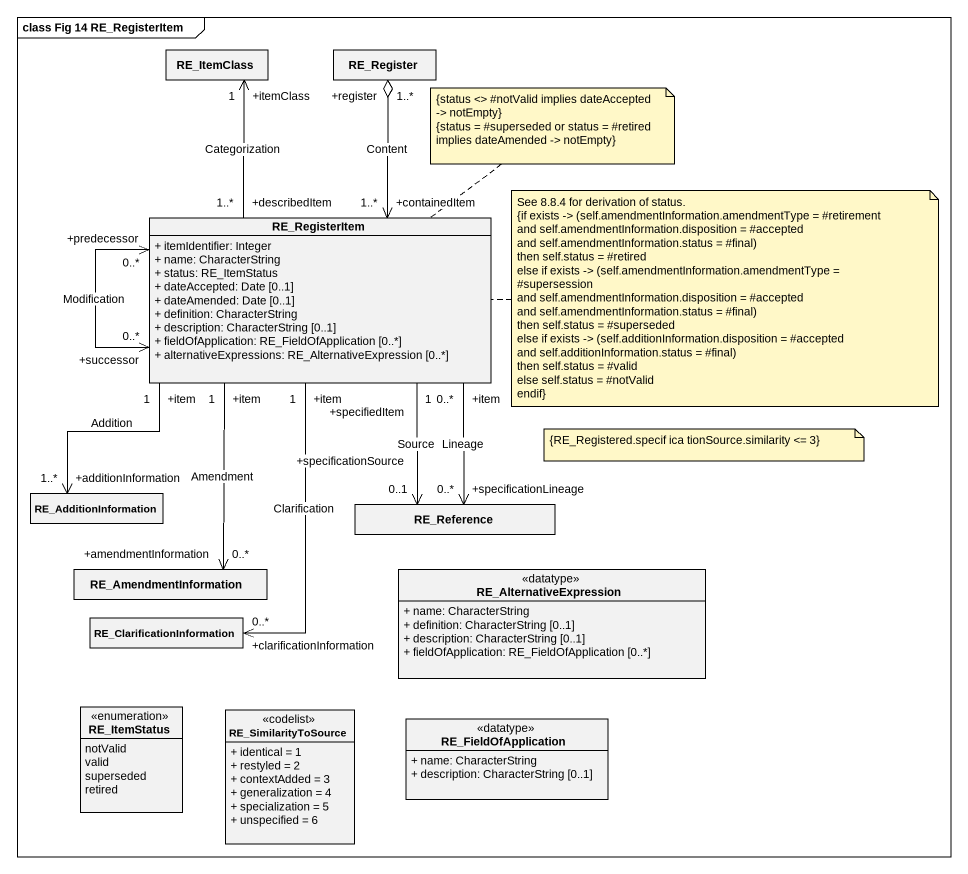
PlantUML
@startuml
mainframe class Fig 14 RE_RegisterItem
hide circle
hide empty members
skinparam classAttributeIconSize 0
class RE_ItemClass
class RE_Register
class RE_RegisterItem {
  + itemIdentifier: Integer
  + name: CharacterString
  + status: RE_ItemStatus
  + dateAccepted: Date [0..1]
  + dateAmended: Date [0..1]
  + definition: CharacterString
  + description: CharacterString [0..1]
  + fieldOfApplication: RE_FieldOfApplication [0..*]
  + alternativeExpressions: RE_AlternativeExpression [0..*]
}
class RE_AdditionInformation
class RE_Reference
class RE_AmendmentInformation
class RE_AlternativeExpression <<datatype>> {
  + name: CharacterString
  + definition: CharacterString [0..1]
  + description: CharacterString [0..1]
  + fieldOfApplication: RE_FieldOfApplication [0..*]
}
class RE_ClarificationInformation
enum RE_ItemStatus {
  notValid
  valid
  superseded
  retired
}
class RE_SimilarityToSource <<codelist>> {
  + identical = 1
  + restyled = 2
  + contextAdded = 3
  + generalization = 4
  + specialization = 5
  + unspecified = 6
}
class RE_FieldOfApplication <<datatype>> {
  + name: CharacterString
  + description: CharacterString [0..1]
}
RE_Register "+register\n1..*" o--> "+containedItem\n1..*" RE_RegisterItem : Content
RE_RegisterItem "+describedItem\n1..*" -up-> "+itemClass\n1" RE_ItemClass : Categorization
RE_RegisterItem "+predecessor\n0..*" <--> "+successor\n0..*" RE_RegisterItem : Modification
RE_RegisterItem "+item\n1" --> "+additionInformation\n1..*" RE_AdditionInformation : Addition
RE_RegisterItem "+item\n0..*" --> "+specificationLineage\n0..*" RE_Reference : Lineage
RE_RegisterItem "+specifiedItem\n1" --> "+specificationSource\n0..1" RE_Reference : Source
RE_RegisterItem "+item\n1" --> "+amendmentInformation\n0..*" RE_AmendmentInformation : Amendment
RE_RegisterItem "+item\n1" --> "+clarificationInformation\n0..*" RE_ClarificationInformation : Clarification
note top of RE_RegisterItem
  {status <> #notValid implies dateAccepted -> notEmpty}
  {status = #superseded or status = #retired implies dateAmended -> notEmpty}
end note
note right of RE_RegisterItem
  See 8.8.4 for derivation of status.
  {if exists -> (self.amendmentInformation.amendmentType = #retirement
  and self.amendmentInformation.disposition = #accepted
  and self.amendmentInformation.status = #final)
  then self.status = #retired
  else if exists -> (self.amendmentInformation.amendmentType = #supersession
  and self.amendmentInformation.disposition = #accepted
  and self.amendmentInformation.status = #final)
  then self.status = #superseded
  else if exists -> (self.additionInformation.disposition = #accepted
  and self.additionInformation.status = #final)
  then self.status = #valid
  else self.status = #notValid
  endif}
end note
note as N3
  {RE_Registered.specif ica tionSource.similarity <= 3}
end note
@enduml
